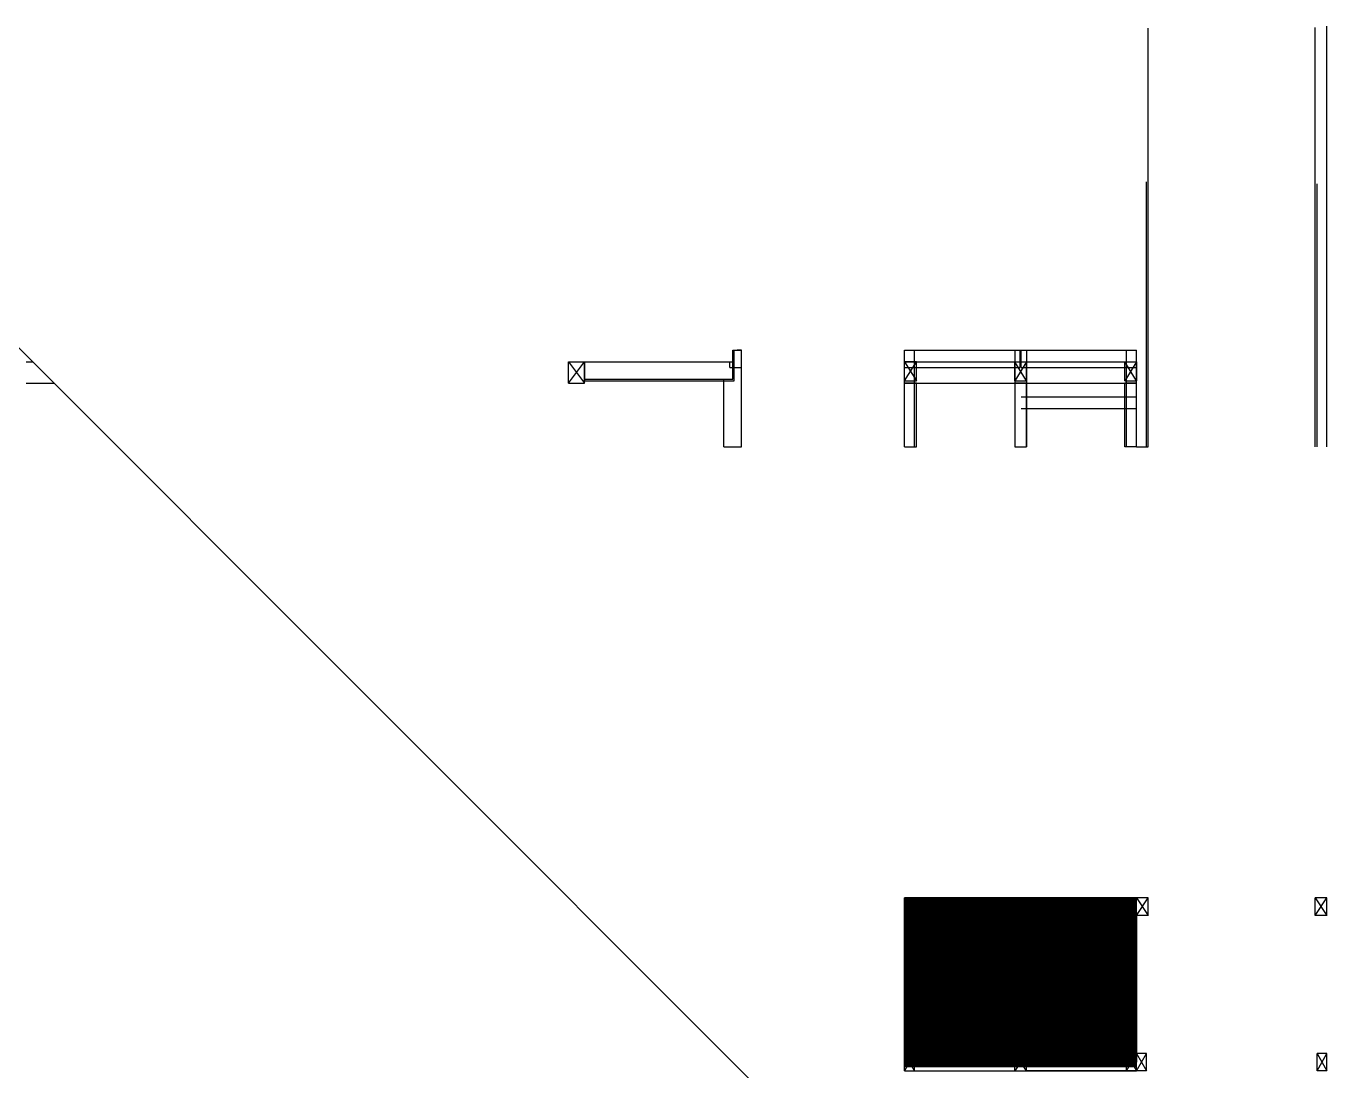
# Model space of a CAD drawing. Header units: millimetres. Extents: x -3442 to 1000, y 909 to 4476.
import ezdxf

# ---------------------------------------------------------------- set-up
doc = ezdxf.new("R2010")
doc.units = ezdxf.units.MM
for name, color, linetype, lineweight, true_color in [('Evacuation', 5, 'Continuous', 25, 0x0000ff), ('Montants', 1, 'Continuous', 25, 0xff0000), ('OSB18 Niveau VMC', 30, 'Continuous', 25, 0xff7f00), ('TraversesNiveauVMC', 1, 'Continuous', 25, 0xff0000), ('VMC', 7, 'Continuous', 25, 0x000000)]:
    doc.layers.add(name, color=color, linetype=linetype, lineweight=lineweight, true_color=true_color)

# ---------------------------------------------------------------- blocks, each defined once
blk = doc.blocks.new('CentraleVMC')
at = {"layer": 'VMC'}
for p, q in [((-792, 0), (-792, 591)), ((-792, 591), (0, 591)), ((0, 0), (0, 591)), ((-792, 0), (0, 0))]:
    blk.add_line(p, q, dxfattribs=at)
for centre, radius in [((-671, 361), 80), ((-301, 361), 80), ((-178, 301), 20), ((-501, 164), 80), ((-141, 164), 80)]:
    blk.add_circle(centre, radius, dxfattribs=at)
blk = doc.blocks.new('Montant_6x4')
at = {"layer": 'Montants'}
for p, q in [((0, 60), (40, 60)), ((0, 0), (0, 60)), ((40, 0), (0, 60)), ((40, 60), (0, 0)), ((40, 0), (40, 60)), ((0, 0), (40, 0))]:
    blk.add_line(p, q, dxfattribs=at)
blk = doc.blocks.new('Montant_60x34_Hetre')
at = {"layer": 'Montants', "color": 31, "true_color": 0xe2b87c}
for p, q in [((-34, 0), (-34, 60)), ((-34, 60), (0, 60)), ((0, 60), (-34, 0)), ((0, 0), (-34, 60)), ((0, 0), (0, 60)), ((-34, 0), (0, 0))]:
    blk.add_line(p, q, dxfattribs=at)
blk = doc.blocks.new('Montant_50x40')
at = {"layer": 'Montants'}
for p, q in [((-40, 0), (-40, 50)), ((0, 50), (-40, 50)), ((-40, 50), (0, 0)), ((-40, 0), (0, 50)), ((0, 0), (0, 50)), ((0, 0), (-40, 0))]:
    blk.add_line(p, q, dxfattribs=at)
blk = doc.blocks.new('Montant_6x4_Hetre')
at = {"layer": 'Montants', "color": 31, "true_color": 0xe2b87c}
for p, q in [((-40, 0), (-40, 60)), ((-40, 60), (0, 60)), ((0, 60), (-40, 0)), ((0, 0), (-40, 60)), ((0, 0), (0, 60)), ((-40, 0), (0, 0))]:
    blk.add_line(p, q, dxfattribs=at)

msp = doc.modelspace()

# ---------------------------------------------------------------- hatches: boundary and pattern name
at = {"layer": 'OSB18 Niveau VMC'}
h = msp.add_hatch(dxfattribs=at)
h.set_pattern_fill('ANSI33', color=256, scale=10, style=0)
h.set_pattern_definition([(45, (0, 0), (-0.088388348, 0.088388348), [])])
h.paths.add_polyline_path([(-442, 1500), (-442, 924), (350, 924), (350, 1500)])

# ---------------------------------------------------------------- linework, layer by layer
at = {"layer": 'Evacuation'}
for p, q in [((-44, 3210), (350, 3210)), ((-44, 3170), (350, 3170))]:
    msp.add_line(p, q, dxfattribs=at)
at = {"layer": 'Montants'}
for p, q in [((390, 3040), (390, 4469.2)), ((960, 3040), (960, 4471.4)), ((1000, 3040), (1000, 4476)), ((384, 3040), (384, 3943.9)), ((966, 3040), (966, 3937.1)), ((-442, 3040), (-442, 3257)), ((-402, 3257), (-442, 3257)), ((-402, 3040), (-402, 3257)), ((-26, 3257), (-66, 3257)), ((-66, 3257), (-66, 3040)), ((-26, 3040), (-26, 3257)), ((310, 3040), (310, 3257)), ((350, 3257), (310, 3257)), ((350, 3040), (350, 3257)), ((-442, 3040), (-402, 3040)), ((-66, 3040), (-26, 3040)), ((350, 3040), (310, 3040)), ((350, 3040), (390, 3040))]:
    msp.add_line(p, q, dxfattribs=at)
at = {"layer": 'Montants', "color": 31, "true_color": 0xe2b87c}
for p, q in [((-1029, 3370), (-999, 3370)), ((-1029, 3270), (-1029, 3370)), ((-999, 3040), (-999, 3370)), ((-442, 3040), (-442, 3370)), ((-442, 3370), (-408, 3370)), ((-442, 3310), (-442, 3370)), ((-408, 3040), (-408, 3370)), ((-66, 3370), (-66, 3040)), ((-66, 3370), (-26, 3370)), ((-26, 3370), (-26, 3040)), ((316, 3040), (316, 3370)), ((316, 3370), (350, 3370)), ((350, 3040), (350, 3370)), ((-1059, 3040), (-1059, 3270)), ((-1059, 3270), (-1029, 3270)), ((-1059, 3040), (-999, 3040)), ((-442, 3040), (-408, 3040)), ((-66, 3040), (-26, 3040)), ((350, 3040), (316, 3040))]:
    msp.add_line(p, q, dxfattribs=at)
at = {"layer": 'OSB18 Niveau VMC'}
for p, q in [((-442, 1500), (-442, 924)), ((350, 1500), (-442, 1500)), ((350, 924), (350, 1500)), ((-442, 924), (350, 924))]:
    msp.add_line(p, q, dxfattribs=at)
at = {"layer": 'TraversesNiveauVMC', "color": 31, "true_color": 0xe2b87c}
for p, q in [((-1024, 3330), (-1024, 3370)), ((-999, 3370), (-1014, 3370)), ((-999, 3310), (-999, 3370)), ((-442, 3310), (-442, 3370)), ((-442, 3370), (-48, 3370)), ((-48, 3310), (-48, 3370)), ((-44, 3370), (350, 3370)), ((-44, 3310), (-44, 3370)), ((350, 3310), (350, 3370)), ((-1039, 3310), (-1039, 3330)), ((-1039, 3330), (-1024, 3330)), ((-1039, 3310), (-999, 3310)), ((-442, 3310), (-48, 3310)), ((-44, 3310), (350, 3310)), ((-408, 949), (-48, 949)), ((-408, 909), (-408, 949)), ((-48, 924), (-48, 949)), ((-44, 924), (-44, 949)), ((316, 949), (-44, 949)), ((316, 909), (316, 949)), ((-408, 909), (-66, 909)), ((-66, 909), (-66, 924)), ((-66, 924), (-48, 924)), ((-26, 924), (-44, 924)), ((-26, 909), (-26, 924)), ((316, 909), (-26, 909))]:
    msp.add_line(p, q, dxfattribs=at)
at = {"layer": 'TraversesNiveauVMC'}
for p, q in [((-3442, 3330), (-3420, 3330)), ((-1590, 3257), (-1590, 3330)), ((-1590, 3330), (-1535, 3330)), ((-1590, 3330), (-1535, 3257)), ((-1590, 3257), (-1535, 3330)), ((-1535, 3257), (-1535, 3330)), ((-1535, 3330), (-1024, 3330)), ((-1535, 3330), (-1535, 3265)), ((-1029, 3270), (-1029, 3330)), ((-1024, 3265), (-1024, 3330)), ((-442, 3330), (350, 3330)), ((-442, 3257), (-442, 3330)), ((-442, 3265), (-402, 3330)), ((-402, 3330), (-442, 3330)), ((-442, 3330), (-402, 3265)), ((-442, 3265), (-442, 3330)), ((-402, 3265), (-402, 3330)), ((-66, 3265), (-66, 3330)), ((-26, 3265), (-66, 3330)), ((-66, 3330), (-26, 3330)), ((-26, 3330), (-66, 3265)), ((-26, 3265), (-26, 3330)), ((310, 3265), (310, 3330)), ((310, 3330), (350, 3330)), ((350, 3265), (310, 3330)), ((350, 3330), (310, 3265)), ((350, 3257), (350, 3330)), ((350, 3330), (350, 3265)), ((-3442, 3257), (-3347, 3257)), ((-1590, 3257), (-1535, 3257)), ((-1535, 3270), (-1029, 3270)), ((-1535, 3265), (-1024, 3265)), ((-442, 3265), (-402, 3265)), ((-442, 3257), (350, 3257)), ((-66, 3265), (-26, 3265)), ((310, 3265), (350, 3265)), ((-442, 1500), (350, 1500)), ((-442, 1445), (-442, 1500)), ((350, 1445), (350, 1500)), ((-442, 1445), (350, 1445)), ((-402, 1445), (-442, 1445)), ((-442, 1445), (-442, 939)), ((-402, 949), (-402, 1445)), ((-66, 1445), (-66, 924)), ((-26, 1445), (-66, 1445)), ((-26, 924), (-26, 1445)), ((310, 1445), (350, 1445)), ((310, 949), (310, 1445)), ((350, 1445), (350, 939)), ((-442, 939), (-408, 939)), ((-408, 939), (-408, 949)), ((-408, 949), (-402, 949)), ((316, 949), (310, 949)), ((316, 939), (316, 949)), ((350, 939), (316, 939)), ((-66, 924), (-26, 924))]:
    msp.add_line(p, q, dxfattribs=at)
msp.add_xline((-786.5, 696.5), (0.707107, -0.707107), dxfattribs=at)

# ---------------------------------------------------------------- block references
at = {"layer": 'Montants'}
for name, p in [('Montant_50x40', (-402, 1450)), ('Montant_50x40', (350, 1450)), ('Montant_60x34_Hetre', (-408, 909)), ('Montant_6x4_Hetre', (-26, 909))]:
    msp.add_blockref(name, p, dxfattribs=at)
at = {"layer": 'Montants', "yscale": -1, "rotation": 180}
for name, p in [('Montant_6x4', (390, 1440)), ('Montant_6x4', (1000, 1440)), ('Montant_60x34_Hetre', (316, 909)), ('Montant_60x34_Hetre', (350, 909)), ('Montant_60x34_Hetre', (966, 909))]:
    msp.add_blockref(name, p, dxfattribs=at)
at = {"layer": 'VMC'}
msp.add_blockref('CentraleVMC', (350, 909), dxfattribs=at)

doc.saveas('drawing.dxf')
